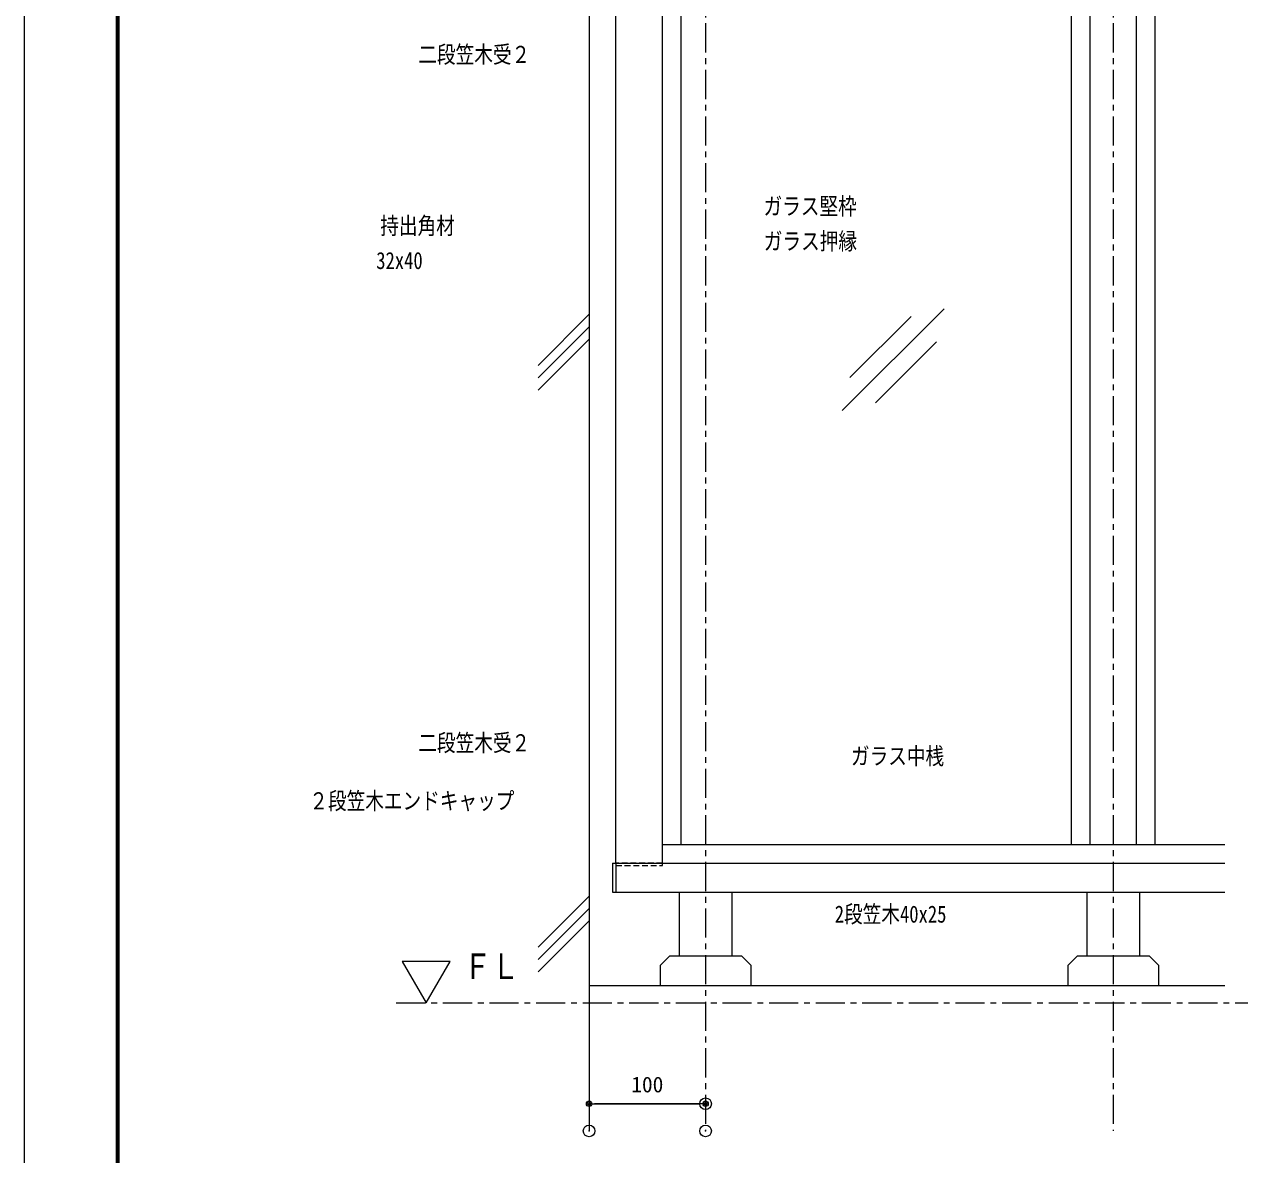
# Model space of a CAD drawing. Units: millimetres, scale not verified. Extents: x -3554 to 3554, y -1188 to 1188.
# Drawn here: x 190 to 1233, y -619 to 351 of the extents above; entities that cross this region are included whole.
import ezdxf
from ezdxf.enums import TextEntityAlignment as Align

# ---------------------------------------------------------------- set-up
doc = ezdxf.new("R2010")
doc.units = ezdxf.units.MM
doc.header["$LTSCALE"] = 20
doc.header["$PDMODE"] = 32
doc.header["$PDSIZE"] = 10
doc.linetypes.add('USER1', pattern=[2, 1.25, -0.25, 0.25, -0.25])
doc.linetypes.add('USER3', pattern=[0.375, 0.25, -0.125])
for name, color, linetype, lineweight in [('0-0_0', 7, 'Continuous', 18), ('0-1_DEFPOINTS', 7, 'Continuous', 18), ('0-4_WAKU', 7, 'Continuous', 18), ('0-5_6ﾊｯﾁﾝｸﾞ', 4, 'Continuous', 18), ('0-6_2躯体線', 4, 'Continuous', 18), ('0-7_3中心線', 2, 'USER1', 18), ('0-A_42ｱﾙﾐ部品', 6, 'Continuous', 18), ('0-D_4アルミ', 6, 'Continuous', 18), ('0-F_KIJUN-A', 2, 'USER1', 18)]:
    doc.layers.add(name, color=color, linetype=linetype, lineweight=lineweight)
doc.layers.add('1-0_1寸法', color=7, linetype='Continuous')
doc.styles.add('ＭＳ ゴシック', font='')
doc.styles.get('ＭＳ ゴシック').set_extended_font_data('MS Gothic')

# ---------------------------------------------------------------- blocks, each defined once
blk = doc.blocks.new('_ORIGIN2')
at = {"layer": '0-0_0'}
blk.add_line((-0.5, 0), (-1, 0), dxfattribs=at)
for radius in [0.5, 0.25]:
    blk.add_circle((0, 0), radius, dxfattribs=at)
blk = doc.blocks.new('D145')
at = {"layer": '0-1_DEFPOINTS'}
for p in [(2788.85, -151.63), (2688.85, -174.95), (2788.85, -174.95)]:
    blk.add_point(p, dxfattribs=at)
at = {"layer": '1-0_1寸法'}
blk.add_line((2693.45, -151.63), (2784.25, -151.63), dxfattribs=at)
at = {"layer": '1-0_1寸法', "xscale": 4.6, "yscale": 4.6, "rotation": 180}
blk.add_blockref('_ORIGIN2', (2688.85, -151.63), dxfattribs=at)
at = {"layer": '1-0_1寸法', "xscale": 4.6, "yscale": 4.6}
blk.add_blockref('_ORIGIN2', (2788.85, -151.63), dxfattribs=at)
at = {"layer": '1-0_1寸法', "style": 'ＭＳ ゴシック'}
blk.add_text('100', height=13.49, dxfattribs=at).set_placement((2725.05, -145.88), align=Align.BOTTOM_LEFT)

msp = doc.modelspace()

# ---------------------------------------------------------------- linework, layer by layer
at = {"layer": '0-0_0'}
for p, q in [((752.46, -448.89), (752.46, -393.89)), ((797.46, -393.89), (797.46, -448.89)), ((1102.46, -448.89), (1102.46, -393.89)), ((1147.46, -393.89), (1147.46, -448.89))]:
    msp.add_line(p, q, dxfattribs=at)
for points in [[(535.14, -488.89), (555.68, -453.32), (514.6, -453.32)], [(735.96, -473.89), (813.96, -473.89), (813.96, -456.89), (805.96, -448.89), (743.96, -448.89), (735.96, -456.89)], [(1085.96, -473.89), (1163.96, -473.89), (1163.96, -456.89), (1155.96, -448.89), (1093.96, -448.89), (1085.96, -456.89)]]:
    msp.add_lwpolyline(points, close=True, dxfattribs=at)
at = {"layer": '0-1_DEFPOINTS', "color": 5}
msp.add_line((190.14, 1188), (190.14, -1188), dxfattribs=at)
at = {"layer": '0-4_WAKU'}
for p, q in [((268.94, 1133.2), (268.94, -1129.2)), ((269.54, 1132.6), (269.54, -1128.6)), ((270.14, 1132), (270.14, -1128)), ((270.74, 1131.4), (270.74, -1127.4)), ((271.34, 1130.8), (271.34, -1126.8))]:
    msp.add_line(p, q, dxfattribs=at)
at = {"layer": '0-5_6ﾊｯﾁﾝｸﾞ'}
for p, q in [((892.29, 19.56), (979.76, 107.02)), ((898.85, 47.99), (951.33, 100.47)), ((920.73, 26.11), (973.2, 78.59))]:
    msp.add_line(p, q, dxfattribs=at)
at = {"layer": '0-6_2躯体線'}
for p, q in [((674.96, 704.61), (674.96, -598.89)), ((674.96, 102.23), (631.13, 58.4)), ((674.96, 91.62), (631.13, 47.79)), ((674.96, 81.01), (631.13, 37.18)), ((674.96, -397.22), (631.13, -441.05)), ((674.96, -407.83), (631.13, -451.66)), ((674.96, -418.44), (631.13, -462.27)), ((674.96, -473.89), (1220.76, -473.89))]:
    msp.add_line(p, q, dxfattribs=at)
at = {"layer": '0-7_3中心線'}
for p, q in [((774.96, 672.09), (774.96, -598.89)), ((1124.96, 672.09), (1124.96, -598.89))]:
    msp.add_line(p, q, dxfattribs=at)
at = {"layer": '0-A_42ｱﾙﾐ部品'}
for p, q in [((697.96, -368.89), (697.96, 466.11)), ((737.96, -368.89), (737.96, 466.11)), ((753.96, -352.89), (753.96, 450.11)), ((1088.96, -352.89), (1088.96, 450.11)), ((1104.96, -352.89), (1104.96, 450.11)), ((1144.96, -352.89), (1144.96, 450.11)), ((1160.96, -352.89), (1160.96, 450.11)), ((737.96, -352.89), (1220.76, -352.89)), ((694.96, -368.89), (1220.76, -368.89)), ((694.96, -393.89), (1220.76, -393.89))]:
    msp.add_line(p, q, dxfattribs=at)
at = {"layer": '0-A_42ｱﾙﾐ部品', "linetype": 'USER3'}
msp.add_lwpolyline([(737.96, -368.89), (697.96, -368.89), (697.96, -370.89), (737.96, -370.89)], close=True, dxfattribs=at)
at = {"layer": '0-D_4アルミ'}
for p, q in [((694.96, -368.89), (694.96, -393.89)), ((697.96, -368.89), (697.96, -393.89))]:
    msp.add_line(p, q, dxfattribs=at)
at = {"layer": '0-F_KIJUN-A'}
msp.add_line((509.48, -488.89), (2136.33, -488.89), dxfattribs=at)

# ---------------------------------------------------------------- block references
at = {"layer": '1-0_1寸法'}
msp.add_blockref('D145', (-2013.88, -423.94), dxfattribs=at)

# ---------------------------------------------------------------- texts
at = {"layer": '0-0_0', "style": 'ＭＳ ゴシック', "width": 0.8}
for s, height, p in [('二段笠木受２', 14.66, (528.39, 313.63)), ('ガラス堅枠', 14.66, (824.72, 183.34)), ('持出角材', 14.66, (495.74, 166.63)), ('ガラス押縁', 14.66, (824.96, 153.33)), ('32x40', 14.66, (492.24, 136.69)), ('二段笠木受２', 14.66, (528.39, -277.36)), ('ガラス中桟', 14.66, (899.76, -288.73)), ('２段笠木エンドキャップ', 14.66, (434.85, -327.19)), ('2段笠木40x25', 14.66, (885.86, -424.43)), ('ＦＬ', 21.99, (567.1, -475.13))]:
    msp.add_text(s, height=height, dxfattribs=at).set_placement(p, align=Align.BOTTOM_LEFT)

doc.saveas('drawing.dxf')
